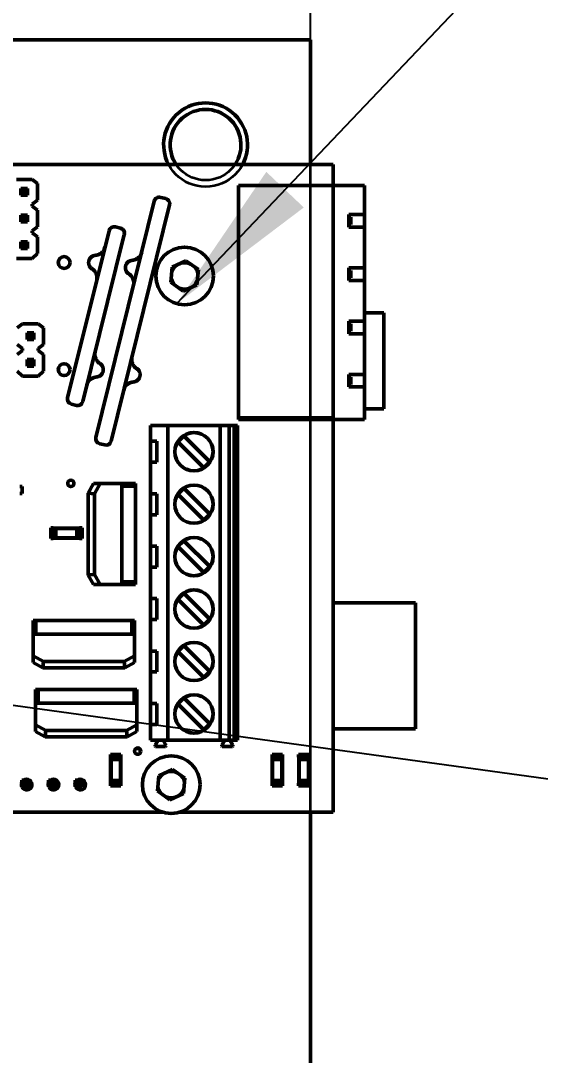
# Model space of a CAD drawing. Header units: millimetres. Extents: x -1328 to 2520, y -765 to 1782.
# Drawn here: x 813.6 to 863.1, y 765.8 to 864.5 of the extents above; entities that cross this region are included whole.
import ezdxf

# ---------------------------------------------------------------- set-up
doc = ezdxf.new("R2010")
doc.units = ezdxf.units.MM
doc.header["$LTSCALE"] = 6
for name, color, linetype, lineweight in [('Dimension (ISO)', 7, 'Continuous', 25), ('Reference (ISO)', 7, 'Continuous', 35), ('Symbol (ISO)', 7, 'Continuous', 25), ('Visible (ISO)', 7, 'Continuous', 50)]:
    doc.layers.add(name, color=color, linetype=linetype, lineweight=lineweight)
doc.styles.add('Note Text (ISO)', font='tahoma.ttf')
doc.dimstyles.new('Default (ISO)', dxfattribs={"dimscale": 6, "dimtxt": 3.5, "dimasz": 2.5, "dimexe": 3.175, "dimexo": 0, "dimgap": 0.762, "dimtad": 1, "dimrnd": 1e-08, "dimzin": 0, "dimtxsty": 'Note Text (ISO)', "dimcen": 0.09, "dimdle": 10, "dimclrd": 256, "dimclre": 256, "dimclrt": 256, "dimazin": 0, "dimtfac": 1.001486, "dimtmove": 0, "dimatfit": 3, "dimfxl": 1, "dimtolj": 1, "dimtzin": 0, "dimlwd": -1, "dimlwe": -1, "dimarcsym": 0})
doc.dimstyles.new('Default - Method 1b (ISO)$7', dxfattribs={"dimscale": 6, "dimtxt": 3.5, "dimasz": 2.5, "dimexe": 3.175, "dimexo": 0, "dimgap": 0.762, "dimtad": 1, "dimtoh": 1, "dimrnd": 1e-08, "dimtxsty": 'Note Text (ISO)', "dimcen": 0.09, "dimdle": 10, "dimclrd": 256, "dimclre": 256, "dimclrt": 256, "dimazin": 2, "dimtfac": 1, "dimtmove": 0, "dimatfit": 3, "dimfxl": 1, "dimtolj": 1, "dimlwd": -1, "dimlwe": -1, "dimarcsym": 0})

# ---------------------------------------------------------------- blocks, each defined once
blk = doc.blocks.new('*D23')
at = {"layer": 'Defpoints', "color": 0, "transparency": 16777216}
for p in [(841.183, 879.39), (841.183, 862.64), (739.482, 850.773)]:
    blk.add_point(p, dxfattribs=at)
at = {"layer": 'Dimension (ISO)', "transparency": 16777216}
for p, q in [((739.482, 850.773), (739.482, 898.44)), ((841.183, 862.64), (841.183, 898.44)), ((754.482, 879.39), (826.183, 879.39))]:
    blk.add_line(p, q, dxfattribs=at)
for points in [[(754.482, 881.89), (754.482, 876.89), (739.482, 879.39)], [(826.183, 881.89), (826.183, 876.89), (841.183, 879.39)]]:
    blk.add_solid(points, dxfattribs=at)
at = {"layer": 'Dimension (ISO)', "transparency": 16777216, "insert": (768.909, 905.836), "char_height": 21, "attachment_point": 1, "style": 'Note Text (ISO)'}
blk.add_mtext('\\A1;102', dxfattribs=at)

msp = doc.modelspace()

# ---------------------------------------------------------------- linework, layer by layer
at = {"layer": 'Reference (ISO)'}
for p, q in [((841.183, 862.64), (572.368, 862.64)), ((841.183, 717.64), (841.183, 862.64))]:
    msp.add_line(p, q, dxfattribs=at)
for centre, radius in [((831.183, 852.64), 4), ((831.183, 852.64), 3.375), ((829.183, 840.14), 1.23), ((827.906, 791.644), 1.23)]:
    msp.add_circle(centre, radius, dxfattribs=at)
at = {"layer": 'Visible (ISO)'}
for p, q in [((841.183, 862.64), (572.368, 862.64)), ((841.183, 850.773), (841.183, 862.64)), ((843.337, 850.773), (739.482, 850.773)), ((843.337, 848.773), (843.337, 850.773)), ((813.148, 849.321), (814.648, 849.321)), ((814.218, 848.471), (813.578, 848.471)), ((813.578, 848.471), (813.578, 847.831)), ((813.578, 848.471), (813.738, 848.311)), ((814.058, 848.311), (814.218, 848.471)), ((814.218, 848.471), (814.218, 847.831)), ((814.648, 849.321), (815.148, 848.951)), ((815.148, 848.951), (815.148, 847.351)), ((843.337, 848.773), (834.337, 848.773)), ((834.337, 848.773), (834.337, 826.613)), ((843.337, 826.613), (843.337, 848.773)), ((846.337, 848.773), (843.337, 848.773)), ((846.337, 845.993), (846.337, 848.773)), ((813.738, 847.991), (813.578, 847.831)), ((814.218, 847.831), (813.578, 847.831)), ((813.738, 848.311), (813.738, 847.991)), ((814.058, 848.311), (813.738, 848.311)), ((814.058, 847.991), (813.738, 847.991)), ((814.058, 848.311), (814.058, 847.991)), ((814.218, 847.831), (814.058, 847.991)), ((826.901, 847.634), (827.387, 847.514)), ((815.148, 847.351), (814.648, 846.981)), ((814.648, 846.981), (814.648, 846.781)), ((814.648, 846.781), (815.148, 846.411)), ((815.148, 846.411), (815.148, 844.811)), ((820.723, 824.748), (826.296, 847.269)), ((827.752, 846.909), (822.179, 824.388)), ((814.218, 845.931), (813.578, 845.931)), ((813.578, 845.931), (813.578, 845.291)), ((813.578, 845.931), (813.738, 845.771)), ((813.738, 845.451), (813.578, 845.291)), ((813.738, 845.771), (813.738, 845.451)), ((814.058, 845.771), (813.738, 845.771)), ((814.058, 845.451), (813.738, 845.451)), ((814.058, 845.771), (814.218, 845.931)), ((814.058, 845.771), (814.058, 845.451)), ((814.218, 845.291), (814.058, 845.451)), ((814.218, 845.931), (814.218, 845.291)), ((844.837, 845.993), (844.837, 844.793)), ((846.337, 845.993), (844.837, 845.993)), ((845.037, 845.743), (844.837, 845.786)), ((845.037, 845.743), (845.037, 845.043)), ((846.337, 845.993), (846.337, 844.793)), ((814.218, 845.291), (813.578, 845.291)), ((815.148, 844.811), (814.648, 844.441)), ((814.648, 844.441), (814.648, 844.241)), ((818.028, 828.529), (821.977, 844.446)), ((822.582, 844.811), (823.067, 844.691)), ((844.837, 845), (845.037, 845.043)), ((844.837, 844.793), (846.337, 844.793)), ((846.337, 840.913), (846.337, 844.793)), ((815.148, 843.871), (814.648, 844.241)), ((815.148, 842.271), (815.148, 843.871)), ((823.432, 844.085), (819.484, 828.168)), ((814.218, 843.391), (813.578, 843.391)), ((813.578, 843.391), (813.578, 842.751)), ((813.578, 843.391), (813.738, 843.231)), ((813.738, 842.911), (813.578, 842.751)), ((814.218, 842.751), (813.578, 842.751)), ((813.738, 843.231), (813.738, 842.911)), ((814.058, 843.231), (813.738, 843.231)), ((814.058, 842.911), (813.738, 842.911)), ((814.058, 843.231), (814.218, 843.391)), ((814.058, 843.231), (814.058, 842.911)), ((814.218, 842.751), (814.058, 842.911)), ((814.218, 843.391), (814.218, 842.751)), ((813.148, 841.801), (814.648, 841.801)), ((814.648, 841.801), (815.148, 842.271)), ((828.005, 840.975), (829.316, 841.578)), ((829.316, 841.578), (830.494, 840.743)), ((827.871, 839.538), (828.005, 840.975)), ((830.494, 840.743), (830.36, 839.306)), ((844.837, 840.913), (844.837, 839.713)), ((846.337, 840.913), (844.837, 840.913)), ((845.037, 840.663), (844.837, 840.706)), ((845.037, 840.663), (845.037, 839.963)), ((846.337, 840.913), (846.337, 839.713)), ((829.049, 838.703), (827.871, 839.538)), ((844.837, 839.92), (845.037, 839.963)), ((844.837, 839.713), (846.337, 839.713)), ((846.337, 835.833), (846.337, 839.713)), ((830.36, 839.306), (829.049, 838.703)), ((846.337, 836.62), (848.183, 836.62)), ((848.183, 836.62), (848.183, 827.476)), ((813.234, 835.205), (813.734, 835.575)), ((813.734, 835.575), (815.234, 835.575)), ((815.234, 835.575), (815.734, 835.205)), ((844.837, 835.833), (844.837, 834.633)), ((846.337, 835.833), (844.837, 835.833)), ((845.037, 835.583), (844.837, 835.626)), ((845.037, 835.583), (845.037, 834.883)), ((846.337, 835.833), (846.337, 834.633)), ((814.804, 834.725), (814.164, 834.725)), ((814.164, 834.725), (814.324, 834.565)), ((814.164, 834.725), (814.164, 834.085)), ((814.644, 834.565), (814.324, 834.565)), ((814.324, 834.565), (814.324, 834.245)), ((814.644, 834.565), (814.804, 834.725)), ((814.644, 834.565), (814.644, 834.245)), ((814.804, 834.725), (814.804, 834.085)), ((815.734, 835.205), (815.734, 833.605)), ((844.837, 834.84), (845.037, 834.883)), ((844.837, 834.633), (846.337, 834.633)), ((846.337, 830.753), (846.337, 834.633)), ((813.734, 833.235), (813.234, 833.605)), ((814.324, 834.245), (814.164, 834.085)), ((814.804, 834.085), (814.164, 834.085)), ((814.644, 834.245), (814.324, 834.245)), ((814.804, 834.085), (814.644, 834.245)), ((815.734, 833.605), (815.234, 833.235)), ((813.234, 832.665), (813.734, 833.035)), ((813.734, 833.235), (813.734, 833.035)), ((815.234, 833.235), (815.234, 833.035)), ((815.734, 832.665), (815.234, 833.035)), ((815.734, 831.065), (815.734, 832.665)), ((814.164, 832.185), (814.324, 832.025)), ((814.164, 832.185), (814.164, 831.545)), ((814.804, 832.185), (814.164, 832.185)), ((814.324, 831.705), (814.164, 831.545)), ((814.324, 832.025), (814.324, 831.705)), ((814.644, 832.025), (814.324, 832.025)), ((814.644, 831.705), (814.324, 831.705)), ((814.644, 832.025), (814.804, 832.185)), ((814.644, 832.025), (814.644, 831.705)), ((814.804, 831.545), (814.644, 831.705)), ((814.804, 832.185), (814.804, 831.545)), ((813.734, 830.595), (813.234, 831.065)), ((813.734, 830.595), (815.234, 830.595)), ((814.804, 831.545), (814.164, 831.545)), ((815.234, 830.595), (815.734, 831.065)), ((844.837, 830.753), (844.837, 829.553)), ((846.337, 830.753), (844.837, 830.753)), ((846.337, 830.753), (846.337, 829.553)), ((845.037, 830.503), (844.837, 830.546)), ((844.837, 829.76), (845.037, 829.803)), ((845.037, 830.503), (845.037, 829.803)), ((844.837, 829.553), (846.337, 829.553)), ((846.337, 826.453), (846.337, 829.553)), ((818.878, 827.803), (818.393, 827.923)), ((846.337, 827.476), (848.183, 827.476)), ((825.922, 825.88), (827.571, 825.88)), ((825.922, 825.88), (825.922, 824.38)), ((832.571, 825.88), (827.571, 825.88)), ((827.571, 825.88), (827.571, 795.88)), ((832.571, 825.88), (832.571, 795.88)), ((832.571, 825.88), (833.423, 825.88)), ((833.423, 825.88), (833.423, 795.88)), ((833.423, 825.88), (833.921, 825.88)), ((833.921, 825.88), (834.013, 825.88)), ((833.921, 825.88), (833.921, 795.88)), ((834.013, 825.88), (834.098, 825.88)), ((834.013, 825.88), (834.013, 795.88)), ((834.098, 825.88), (834.098, 795.88)), ((834.098, 825.88), (834.167, 825.88)), ((834.167, 825.88), (834.205, 825.88)), ((834.167, 825.88), (834.167, 795.88)), ((834.205, 825.88), (834.205, 795.88)), ((834.205, 825.88), (834.22, 825.88)), ((834.22, 825.88), (834.22, 795.88)), ((834.337, 826.613), (843.337, 826.613)), ((834.337, 826.613), (834.337, 826.453)), ((846.337, 826.453), (834.337, 826.453)), ((843.337, 789.008), (843.337, 826.453)), ((829.118, 824.901), (828.552, 824.335)), ((831.593, 822.426), (829.118, 824.901)), ((821.573, 824.023), (821.088, 824.143)), ((825.922, 824.38), (825.922, 822.38)), ((825.922, 824.38), (826.522, 824.38)), ((826.522, 824.38), (826.522, 822.38)), ((828.552, 824.335), (831.027, 821.86)), ((826.522, 822.38), (825.922, 822.38)), ((825.922, 822.38), (825.922, 819.38)), ((831.027, 821.86), (831.593, 822.426)), ((813.688, 820.06), (813.488, 820.06)), ((813.688, 819.41), (813.688, 820.06)), ((820.001, 819.442), (820.509, 820.359)), ((820.509, 820.359), (821.137, 820.359)), ((821.137, 820.359), (820.594, 819.38)), ((823.201, 820.359), (821.137, 820.359)), ((823.201, 820.359), (823.201, 820.105)), ((824.501, 820.359), (823.201, 820.359)), ((823.201, 820.105), (823.201, 810.961)), ((824.501, 820.105), (823.201, 820.105)), ((824.501, 820.105), (824.501, 820.359)), ((824.501, 820.105), (824.501, 810.961)), ((829.118, 819.901), (828.552, 819.335)), ((831.593, 817.426), (829.118, 819.901)), ((813.488, 819.41), (813.688, 819.41)), ((820.001, 819.437), (820.001, 819.442)), ((820.001, 811.629), (820.001, 819.437)), ((820.594, 819.38), (820.001, 819.437)), ((820.594, 819.38), (820.594, 811.686)), ((825.922, 819.38), (826.522, 819.38)), ((825.922, 819.38), (825.922, 817.38)), ((826.522, 819.38), (826.522, 817.38)), ((828.552, 819.335), (831.027, 816.86)), ((826.522, 817.38), (825.922, 817.38)), ((825.922, 817.38), (825.922, 814.38)), ((831.027, 816.86), (831.593, 817.426)), ((816.413, 816.114), (816.413, 815.119)), ((816.413, 816.114), (816.663, 816.114)), ((816.663, 815.119), (816.663, 816.114)), ((816.663, 816.106), (819.163, 816.106)), ((817.663, 816.066), (816.913, 816.066)), ((816.913, 815.166), (816.913, 816.066)), ((817.663, 816.066), (818.163, 816.066)), ((818.913, 816.066), (818.163, 816.066)), ((818.913, 815.166), (818.913, 816.066)), ((819.163, 816.114), (819.163, 815.119)), ((819.163, 816.114), (819.413, 816.114)), ((819.413, 815.119), (819.413, 816.114)), ((816.413, 815.119), (816.663, 815.119)), ((816.663, 815.126), (819.163, 815.126)), ((817.663, 815.166), (816.913, 815.166)), ((817.663, 815.166), (818.163, 815.166)), ((818.913, 815.166), (818.163, 815.166)), ((819.163, 815.119), (819.413, 815.119)), ((829.118, 814.901), (828.552, 814.335)), ((831.593, 812.426), (829.118, 814.901)), ((825.922, 814.38), (826.522, 814.38)), ((825.922, 814.38), (825.922, 812.38)), ((826.522, 814.38), (826.522, 812.38)), ((828.552, 814.335), (831.027, 811.86)), ((826.522, 812.38), (825.922, 812.38)), ((825.922, 812.38), (825.922, 809.38)), ((831.027, 811.86), (831.593, 812.426)), ((820.594, 811.686), (820.001, 811.629)), ((820.001, 811.623), (820.001, 811.629)), ((820.509, 810.707), (820.001, 811.623)), ((820.594, 811.686), (821.137, 810.707)), ((823.201, 810.961), (824.501, 810.961)), ((823.201, 810.961), (823.201, 810.707)), ((824.501, 810.961), (824.501, 810.707)), ((821.137, 810.707), (820.509, 810.707)), ((823.201, 810.707), (821.137, 810.707)), ((823.201, 810.707), (824.501, 810.707)), ((829.118, 809.901), (828.552, 809.335)), ((831.593, 807.426), (829.118, 809.901)), ((825.922, 809.38), (826.522, 809.38)), ((825.922, 809.38), (825.922, 807.38)), ((826.522, 809.38), (826.522, 807.38)), ((828.552, 809.335), (831.027, 806.86)), ((851.183, 808.976), (843.337, 808.976)), ((851.183, 808.976), (851.183, 796.976)), ((815.007, 807.277), (814.753, 807.277)), ((814.753, 807.277), (814.753, 805.977)), ((815.007, 807.277), (824.151, 807.277)), ((815.007, 807.277), (815.007, 805.977)), ((824.151, 807.277), (824.405, 807.277)), ((824.151, 805.977), (824.151, 807.277)), ((824.405, 805.977), (824.405, 807.277)), ((826.522, 807.38), (825.922, 807.38)), ((825.922, 807.38), (825.922, 804.38)), ((831.027, 806.86), (831.593, 807.426)), ((814.753, 805.977), (815.007, 805.977)), ((814.753, 805.977), (814.753, 803.912)), ((815.007, 805.977), (824.151, 805.977)), ((824.151, 805.977), (824.405, 805.977)), ((824.405, 805.977), (824.405, 803.912)), ((825.922, 804.38), (826.522, 804.38)), ((825.922, 804.38), (825.922, 802.38)), ((826.522, 804.38), (826.522, 802.38)), ((829.118, 804.901), (828.552, 804.335)), ((828.552, 804.335), (831.027, 801.86)), ((831.593, 802.426), (829.118, 804.901)), ((814.753, 803.912), (815.732, 803.369)), ((814.753, 803.285), (814.753, 803.912)), ((815.669, 802.777), (814.753, 803.285)), ((815.732, 803.369), (815.675, 802.777)), ((815.732, 803.369), (823.425, 803.369)), ((823.425, 803.369), (824.405, 803.912)), ((823.425, 803.369), (823.482, 802.777)), ((824.405, 803.285), (823.488, 802.777)), ((824.405, 803.912), (824.405, 803.285)), ((815.675, 802.777), (815.669, 802.777)), ((823.482, 802.777), (815.675, 802.777)), ((823.488, 802.777), (823.482, 802.777)), ((826.522, 802.38), (825.922, 802.38)), ((825.922, 802.38), (825.922, 799.38)), ((831.027, 801.86), (831.593, 802.426)), ((815.217, 800.712), (814.963, 800.712)), ((814.963, 800.712), (814.963, 799.412)), ((815.217, 800.712), (824.361, 800.712)), ((815.217, 800.712), (815.217, 799.412)), ((824.361, 799.412), (824.361, 800.712)), ((824.361, 800.712), (824.615, 800.712)), ((824.615, 799.412), (824.615, 800.712)), ((814.963, 799.412), (815.217, 799.412)), ((814.963, 799.412), (814.963, 797.348)), ((815.217, 799.412), (824.361, 799.412)), ((824.361, 799.412), (824.615, 799.412)), ((824.615, 799.412), (824.615, 797.348)), ((825.922, 799.38), (826.522, 799.38)), ((825.922, 799.38), (825.922, 797.38)), ((826.522, 799.38), (826.522, 797.38)), ((829.118, 799.901), (828.552, 799.335)), ((828.552, 799.335), (831.027, 796.86)), ((831.593, 797.426), (829.118, 799.901)), ((814.963, 797.348), (815.942, 796.805)), ((814.963, 796.72), (814.963, 797.348)), ((823.636, 796.805), (824.615, 797.348)), ((824.615, 797.348), (824.615, 796.72)), ((826.522, 797.38), (825.922, 797.38)), ((825.922, 797.38), (825.922, 795.88)), ((831.027, 796.86), (831.593, 797.426)), ((815.879, 796.212), (814.963, 796.72)), ((815.885, 796.212), (815.879, 796.212)), ((815.942, 796.805), (815.885, 796.212)), ((823.692, 796.212), (815.885, 796.212)), ((815.942, 796.805), (823.636, 796.805)), ((823.636, 796.805), (823.692, 796.212)), ((823.698, 796.212), (823.692, 796.212)), ((824.615, 796.72), (823.698, 796.212)), ((851.183, 796.976), (843.337, 796.976)), ((824.78, 795.129), (824.78, 794.936)), ((824.781, 795.129), (824.781, 794.936)), ((825.922, 795.88), (827.571, 795.88)), ((826.382, 795.405), (826.367, 795.359)), ((826.367, 795.359), (826.382, 795.32)), ((826.382, 795.405), (826.659, 795.88)), ((826.382, 795.32), (826.405, 795.29)), ((826.405, 795.29), (826.451, 795.282)), ((827.333, 795.282), (826.451, 795.282)), ((827.402, 795.405), (827.126, 795.88)), ((827.333, 795.282), (827.372, 795.29)), ((827.372, 795.29), (827.402, 795.32)), ((827.418, 795.359), (827.402, 795.405)), ((827.402, 795.32), (827.418, 795.359)), ((832.571, 795.88), (827.571, 795.88)), ((832.571, 795.88), (833.423, 795.88)), ((832.74, 795.405), (832.725, 795.359)), ((832.725, 795.359), (832.74, 795.32)), ((833.016, 795.88), (832.74, 795.405)), ((832.74, 795.32), (832.771, 795.29)), ((832.771, 795.29), (832.809, 795.282)), ((832.809, 795.282), (833.699, 795.282)), ((833.423, 795.88), (833.921, 795.88)), ((833.768, 795.405), (833.484, 795.88)), ((833.699, 795.282), (833.737, 795.29)), ((833.737, 795.29), (833.768, 795.32)), ((833.775, 795.359), (833.768, 795.405)), ((833.768, 795.32), (833.775, 795.359)), ((833.921, 795.88), (834.013, 795.88)), ((834.013, 795.88), (834.098, 795.88)), ((834.098, 795.88), (834.167, 795.88)), ((834.167, 795.88), (834.205, 795.88)), ((834.205, 795.88), (834.22, 795.88)), ((823.116, 794.522), (822.121, 794.522)), ((822.121, 794.522), (822.121, 794.272)), ((822.121, 794.272), (823.116, 794.272)), ((822.129, 794.272), (822.129, 791.772)), ((823.109, 794.272), (823.109, 791.772)), ((823.116, 794.522), (823.116, 794.272)), ((824.78, 794.936), (824.781, 794.936)), ((824.91, 795.066), (824.781, 794.936)), ((824.781, 794.936), (825, 794.936)), ((838.511, 794.522), (837.516, 794.522)), ((837.516, 794.522), (837.516, 794.272)), ((837.516, 794.272), (838.511, 794.272)), ((837.523, 794.272), (837.523, 791.772)), ((838.503, 794.272), (838.503, 791.772)), ((838.511, 794.522), (838.511, 794.272)), ((841.053, 794.522), (840.058, 794.522)), ((840.058, 794.522), (840.058, 794.272)), ((840.058, 794.272), (841.053, 794.272)), ((840.065, 794.272), (840.065, 791.772)), ((841.045, 794.272), (841.045, 791.772)), ((841.053, 794.522), (841.053, 794.272)), ((822.169, 794.022), (823.069, 794.022)), ((822.169, 793.272), (822.169, 794.022)), ((822.169, 793.272), (822.169, 792.772)), ((823.069, 793.272), (823.069, 794.022)), ((823.069, 793.272), (823.069, 792.772)), ((837.563, 794.022), (838.463, 794.022)), ((837.563, 793.272), (837.563, 794.022)), ((837.563, 793.272), (837.563, 792.772)), ((838.463, 793.272), (838.463, 794.022)), ((838.463, 793.272), (838.463, 792.772)), ((840.105, 794.022), (841.005, 794.022)), ((840.105, 793.272), (840.105, 794.022)), ((840.105, 793.272), (840.105, 792.772)), ((841.005, 793.272), (841.005, 794.022)), ((841.005, 793.272), (841.005, 792.772)), ((822.169, 792.022), (822.169, 792.772)), ((823.069, 792.022), (823.069, 792.772)), ((826.595, 791.042), (826.729, 792.479)), ((826.729, 792.479), (828.04, 793.082)), ((828.04, 793.082), (829.218, 792.247)), ((829.218, 792.247), (829.084, 790.81)), ((837.563, 792.022), (837.563, 792.772)), ((838.463, 792.022), (838.463, 792.772)), ((840.105, 792.022), (840.105, 792.772)), ((841.005, 792.022), (841.005, 792.772)), ((813.658, 792.056), (814.298, 792.056)), ((813.658, 791.416), (813.658, 792.056)), ((813.818, 791.896), (813.658, 792.056)), ((813.658, 791.416), (813.818, 791.576)), ((813.658, 791.416), (814.298, 791.416)), ((813.818, 791.896), (814.138, 791.896)), ((813.818, 791.576), (813.818, 791.896)), ((813.818, 791.576), (814.138, 791.576)), ((814.298, 792.056), (814.138, 791.896)), ((814.138, 791.576), (814.138, 791.896)), ((814.138, 791.576), (814.298, 791.416)), ((814.298, 791.416), (814.298, 792.056)), ((816.198, 792.056), (816.838, 792.056)), ((816.198, 791.416), (816.198, 792.056)), ((816.358, 791.896), (816.198, 792.056)), ((816.198, 791.416), (816.358, 791.576)), ((816.198, 791.416), (816.838, 791.416)), ((816.358, 791.896), (816.678, 791.896)), ((816.358, 791.576), (816.358, 791.896)), ((816.358, 791.576), (816.678, 791.576)), ((816.838, 792.056), (816.678, 791.896)), ((816.678, 791.576), (816.678, 791.896)), ((816.678, 791.576), (816.838, 791.416)), ((816.838, 791.416), (816.838, 792.056)), ((818.738, 792.056), (819.378, 792.056)), ((818.898, 791.896), (818.738, 792.056)), ((818.738, 791.416), (818.738, 792.056)), ((818.738, 791.416), (818.898, 791.576)), ((818.738, 791.416), (819.378, 791.416)), ((818.898, 791.896), (819.218, 791.896)), ((818.898, 791.576), (818.898, 791.896)), ((818.898, 791.576), (819.218, 791.576)), ((819.378, 792.056), (819.218, 791.896)), ((819.218, 791.576), (819.218, 791.896)), ((819.218, 791.576), (819.378, 791.416)), ((819.378, 791.416), (819.378, 792.056)), ((823.116, 791.772), (822.121, 791.772)), ((822.121, 791.772), (822.121, 791.522)), ((822.121, 791.522), (823.116, 791.522)), ((822.169, 792.022), (823.069, 792.022)), ((823.116, 791.772), (823.116, 791.522)), ((838.511, 791.772), (837.516, 791.772)), ((837.516, 791.772), (837.516, 791.522)), ((837.516, 791.522), (838.511, 791.522)), ((837.563, 792.022), (838.463, 792.022)), ((838.511, 791.772), (838.511, 791.522)), ((841.053, 791.772), (840.058, 791.772)), ((840.058, 791.772), (840.058, 791.522)), ((840.058, 791.522), (841.053, 791.522)), ((840.105, 792.022), (841.005, 792.022)), ((841.053, 791.772), (841.053, 791.522)), ((827.773, 790.207), (826.595, 791.042)), ((829.084, 790.81), (827.773, 790.207)), ((739.482, 789.008), (827.124, 789.008)), ((828.689, 789.008), (843.337, 789.008)), ((841.183, 717.64), (841.183, 789.008))]:
    msp.add_line(p, q, dxfattribs=at)
for centre, radius in [((829.183, 840.14), 2.75), ((817.697, 841.417), 0.562), ((817.697, 831.207), 0.562), ((830.072, 823.38), 1.825), ((830.072, 823.38), 1.82), ((818.335, 820.359), 0.301), ((830.072, 818.38), 1.825), ((830.072, 818.38), 1.82), ((830.072, 813.38), 1.825), ((830.072, 813.38), 1.82), ((830.072, 808.38), 1.825), ((830.072, 808.38), 1.82), ((830.072, 803.38), 1.825), ((830.072, 803.38), 1.82), ((830.072, 798.38), 1.825), ((830.072, 798.38), 1.82), ((824.716, 794.835), 0.301), ((827.906, 791.644), 2.75)]:
    msp.add_circle(centre, radius, dxfattribs=at)
for centre, radius, start, end in [((831.183, 852.64), 4, 332.17137, 207.82863), ((831.183, 852.64), 3.375, 326.40778, 213.59222), ((826.781, 847.149), 0.5, 76.09987, 166.09987), ((827.267, 847.029), 0.5, 346.09987, 76.09987), ((822.462, 844.326), 0.5, 76.06931, 166.06931), ((822.947, 844.206), 0.5, 346.06931, 76.06931), ((818.514, 828.408), 0.5, 166.06931, 256.06931), ((818.999, 828.288), 0.5, 256.06931, 346.06931), ((821.208, 824.628), 0.5, 166.09987, 256.09987), ((821.693, 824.508), 0.5, 256.09987, 346.09987), ((814.123, 791.644), 0.502, 207.0981, 125.08915), ((816.676, 791.644), 0.502, 207.0981, 125.08915), ((819.228, 791.644), 0.502, 207.0981, 125.08915), ((814.123, 791.644), 0.502, 157.92099, 202.07901), ((816.676, 791.644), 0.502, 162.06111, 197.93889), ((819.228, 791.644), 0.502, 167.44947, 192.55053)]:
    msp.add_arc(centre, radius, start, end, dxfattribs=at)
for points, knots in [([(820.684, 842.107), (820.708, 842.109), (820.733, 842.112), (820.757, 842.116), (820.782, 842.119), (820.806, 842.124), (820.829, 842.13), (820.836, 842.131), (820.842, 842.132), (820.848, 842.134), (820.866, 842.139), (820.883, 842.144), (820.9, 842.149), (820.924, 842.156), (820.947, 842.165), (820.97, 842.173), (820.991, 842.182), (821.012, 842.191), (821.032, 842.201), (821.056, 842.212), (821.079, 842.224), (821.101, 842.237), (821.121, 842.248), (821.14, 842.26), (821.158, 842.272), (821.168, 842.278), (821.177, 842.284), (821.186, 842.291), (821.194, 842.297), (821.203, 842.304), (821.212, 842.31), (821.231, 842.325), (821.249, 842.34), (821.267, 842.355), (821.276, 842.363), (821.284, 842.371), (821.293, 842.379), (821.295, 842.381), (821.297, 842.383), (821.299, 842.385), (821.305, 842.391), (821.311, 842.397), (821.317, 842.403), (821.352, 842.438), (821.383, 842.474), (821.411, 842.512), (821.437, 842.547), (821.461, 842.583), (821.482, 842.619), (821.492, 842.637), (821.501, 842.654), (821.51, 842.672), (821.545, 842.742), (821.572, 842.814), (821.59, 842.89)], [0, 0, 0, 0, 0.0432484, 0.0432484, 0.0432484, 0.0880122, 0.0880122, 0.0880122, 0.0996271, 0.0996271, 0.0996271, 0.1344717, 0.1344717, 0.1344717, 0.1827879, 0.1827879, 0.1827879, 0.2298965, 0.2298965, 0.2298965, 0.2855473, 0.2855473, 0.2855473, 0.3359687, 0.3359687, 0.3359687, 0.3611793, 0.3611793, 0.3611793, 0.38639, 0.38639, 0.38639, 0.4431395, 0.4431395, 0.4431395, 0.4715143, 0.4715143, 0.4715143, 0.4783471, 0.4783471, 0.4783471, 0.4998891, 0.4998891, 0.4998891, 0.6227776, 0.6227776, 0.6227776, 0.7362641, 0.7362641, 0.7362641, 0.7894622, 0.7894622, 0.7894622, 1, 1, 1, 1]), ([(820.114, 841.077), (820.102, 841.102), (820.077, 841.152), (820.052, 841.234), (820.036, 841.319), (820.03, 841.405), (820.035, 841.491), (820.051, 841.576), (820.077, 841.659), (820.112, 841.737), (820.158, 841.811), (820.212, 841.878), (820.272, 841.938), (820.318, 841.971), (820.34, 841.988)], [0.0038699, 0.0038699, 0.0038699, 0.0038699, 0.0833956, 0.1667572, 0.2500917, 0.3334058, 0.4167063, 0.5, 0.5832937, 0.6665942, 0.7499083, 0.8332428, 0.9166044, 0.9961301, 0.9961301, 0.9961301, 0.9961301]), ([(820.343, 841.99), (820.363, 842.003), (820.384, 842.016), (820.405, 842.027), (820.427, 842.038), (820.449, 842.049), (820.471, 842.058), (820.494, 842.067), (820.517, 842.075), (820.54, 842.081), (820.563, 842.088), (820.587, 842.094), (820.611, 842.098), (820.633, 842.102), (820.656, 842.105), (820.678, 842.107)], [0, 0, 0, 0, 0.1988549, 0.1988549, 0.1988549, 0.3982697, 0.3982697, 0.3982697, 0.5982571, 0.5982571, 0.5982571, 0.7988297, 0.7988297, 0.7988297, 0.9852492, 0.9852492, 0.9852492, 0.9852492]), ([(823.618, 840.598), (823.606, 840.623), (823.582, 840.674), (823.556, 840.755), (823.54, 840.84), (823.534, 840.926), (823.539, 841.012), (823.555, 841.097), (823.581, 841.18), (823.617, 841.258), (823.662, 841.332), (823.716, 841.4), (823.776, 841.46), (823.822, 841.493), (823.844, 841.509)], [0.0038699, 0.0038699, 0.0038699, 0.0038699, 0.0833956, 0.1667572, 0.2500917, 0.3334058, 0.4167063, 0.5, 0.5832937, 0.6665942, 0.7499083, 0.8332428, 0.9166044, 0.9961301, 0.9961301, 0.9961301, 0.9961301]), ([(823.847, 841.511), (823.867, 841.525), (823.888, 841.537), (823.909, 841.548), (823.931, 841.56), (823.953, 841.57), (823.975, 841.579), (823.998, 841.588), (824.021, 841.596), (824.044, 841.603), (824.067, 841.61), (824.091, 841.615), (824.115, 841.619), (824.137, 841.623), (824.16, 841.626), (824.182, 841.628)], [0, 0, 0, 0, 0.1988549, 0.1988549, 0.1988549, 0.3982697, 0.3982697, 0.3982697, 0.5982571, 0.5982571, 0.5982571, 0.7988297, 0.7988297, 0.7988297, 0.9852492, 0.9852492, 0.9852492, 0.9852492]), ([(824.188, 841.628), (824.212, 841.63), (824.237, 841.633), (824.261, 841.637), (824.286, 841.641), (824.31, 841.646), (824.333, 841.651), (824.339, 841.653), (824.345, 841.654), (824.351, 841.656), (824.369, 841.66), (824.387, 841.665), (824.404, 841.67), (824.428, 841.678), (824.451, 841.686), (824.473, 841.695), (824.495, 841.703), (824.516, 841.713), (824.536, 841.722), (824.56, 841.734), (824.583, 841.746), (824.605, 841.758), (824.625, 841.77), (824.644, 841.782), (824.662, 841.794), (824.671, 841.8), (824.68, 841.806), (824.689, 841.813), (824.698, 841.819), (824.707, 841.825), (824.715, 841.832), (824.735, 841.846), (824.753, 841.862), (824.771, 841.877), (824.779, 841.885), (824.788, 841.893), (824.796, 841.901), (824.798, 841.903), (824.8, 841.905), (824.802, 841.906), (824.809, 841.912), (824.815, 841.919), (824.821, 841.925), (824.856, 841.96), (824.887, 841.996), (824.915, 842.034), (824.941, 842.068), (824.965, 842.105), (824.986, 842.141), (824.996, 842.159), (825.005, 842.176), (825.014, 842.194), (825.048, 842.263), (825.075, 842.336), (825.094, 842.411)], [0, 0, 0, 0, 0.0432484, 0.0432484, 0.0432484, 0.0880122, 0.0880122, 0.0880122, 0.0996271, 0.0996271, 0.0996271, 0.1344717, 0.1344717, 0.1344717, 0.1827879, 0.1827879, 0.1827879, 0.2298965, 0.2298965, 0.2298965, 0.2855473, 0.2855473, 0.2855473, 0.3359687, 0.3359687, 0.3359687, 0.3611793, 0.3611793, 0.3611793, 0.38639, 0.38639, 0.38639, 0.4431395, 0.4431395, 0.4431395, 0.4715143, 0.4715143, 0.4715143, 0.4783471, 0.4783471, 0.4783471, 0.4998891, 0.4998891, 0.4998891, 0.6227776, 0.6227776, 0.6227776, 0.7362641, 0.7362641, 0.7362641, 0.7894622, 0.7894622, 0.7894622, 1, 1, 1, 1]), ([(820.358, 840.814), (820.339, 840.826), (820.32, 840.839), (820.302, 840.853), (820.283, 840.868), (820.265, 840.884), (820.247, 840.901), (820.23, 840.918), (820.213, 840.935), (820.197, 840.954), (820.182, 840.972), (820.167, 840.992), (820.153, 841.012), (820.14, 841.032), (820.127, 841.052), (820.116, 841.074)], [0.0147508, 0.0147508, 0.0147508, 0.0147508, 0.2011703, 0.2011703, 0.2011703, 0.4017429, 0.4017429, 0.4017429, 0.6017303, 0.6017303, 0.6017303, 0.8011451, 0.8011451, 0.8011451, 1, 1, 1, 1]), ([(820.802, 839.71), (820.808, 839.739), (820.814, 839.768), (820.818, 839.798), (820.823, 839.83), (820.826, 839.862), (820.828, 839.894), (820.829, 839.924), (820.83, 839.953), (820.829, 839.983), (820.828, 840.01), (820.826, 840.036), (820.823, 840.063), (820.82, 840.087), (820.817, 840.111), (820.813, 840.135), (820.809, 840.156), (820.804, 840.177), (820.799, 840.198), (820.795, 840.217), (820.79, 840.235), (820.784, 840.253), (820.768, 840.305), (820.748, 840.357), (820.723, 840.408), (820.701, 840.453), (820.674, 840.498), (820.643, 840.542), (820.626, 840.567), (820.607, 840.591), (820.587, 840.615), (820.568, 840.638), (820.547, 840.66), (820.524, 840.682), (820.503, 840.703), (820.48, 840.724), (820.456, 840.743), (820.427, 840.767), (820.395, 840.79), (820.362, 840.811)], [0.0137177, 0.0137177, 0.0137177, 0.0137177, 0.095279, 0.095279, 0.095279, 0.1826063, 0.1826063, 0.1826063, 0.2619849, 0.2619849, 0.2619849, 0.333419, 0.333419, 0.333419, 0.3969141, 0.3969141, 0.3969141, 0.4524786, 0.4524786, 0.4524786, 0.5001253, 0.5001253, 0.5001253, 0.6341662, 0.6341662, 0.6341662, 0.7500723, 0.7500723, 0.7500723, 0.814327, 0.814327, 0.814327, 0.8750948, 0.8750948, 0.8750948, 0.9318928, 0.9318928, 0.9318928, 1, 1, 1, 1]), ([(823.862, 840.335), (823.843, 840.347), (823.825, 840.36), (823.807, 840.374), (823.788, 840.389), (823.769, 840.405), (823.752, 840.422), (823.734, 840.439), (823.717, 840.457), (823.702, 840.475), (823.686, 840.494), (823.671, 840.513), (823.658, 840.533), (823.644, 840.553), (823.632, 840.574), (823.62, 840.595)], [0.0147508, 0.0147508, 0.0147508, 0.0147508, 0.2011703, 0.2011703, 0.2011703, 0.4017429, 0.4017429, 0.4017429, 0.6017303, 0.6017303, 0.6017303, 0.8011451, 0.8011451, 0.8011451, 1, 1, 1, 1]), ([(824.307, 839.232), (824.314, 839.261), (824.319, 839.29), (824.323, 839.32), (824.328, 839.351), (824.331, 839.383), (824.333, 839.416), (824.334, 839.445), (824.335, 839.475), (824.334, 839.504), (824.333, 839.531), (824.331, 839.558), (824.328, 839.585), (824.325, 839.609), (824.322, 839.633), (824.317, 839.657), (824.314, 839.678), (824.309, 839.699), (824.304, 839.72), (824.3, 839.738), (824.295, 839.756), (824.289, 839.775), (824.273, 839.826), (824.253, 839.878), (824.227, 839.93), (824.205, 839.975), (824.179, 840.019), (824.148, 840.064), (824.131, 840.088), (824.112, 840.113), (824.092, 840.137), (824.072, 840.159), (824.052, 840.182), (824.029, 840.204), (824.008, 840.225), (823.985, 840.245), (823.961, 840.265), (823.931, 840.289), (823.9, 840.311), (823.867, 840.332)], [0.0137177, 0.0137177, 0.0137177, 0.0137177, 0.095279, 0.095279, 0.095279, 0.1826063, 0.1826063, 0.1826063, 0.2619849, 0.2619849, 0.2619849, 0.333419, 0.333419, 0.333419, 0.3969141, 0.3969141, 0.3969141, 0.4524786, 0.4524786, 0.4524786, 0.5001253, 0.5001253, 0.5001253, 0.6341662, 0.6341662, 0.6341662, 0.7500723, 0.7500723, 0.7500723, 0.814327, 0.814327, 0.814327, 0.8750948, 0.8750948, 0.8750948, 0.9318928, 0.9318928, 0.9318928, 1, 1, 1, 1]), ([(820.659, 832.904), (820.652, 832.875), (820.647, 832.845), (820.642, 832.816), (820.638, 832.784), (820.635, 832.752), (820.633, 832.72), (820.631, 832.69), (820.631, 832.661), (820.632, 832.631), (820.633, 832.604), (820.635, 832.577), (820.638, 832.551), (820.64, 832.527), (820.644, 832.503), (820.648, 832.479), (820.652, 832.458), (820.656, 832.437), (820.662, 832.415), (820.666, 832.397), (820.671, 832.379), (820.677, 832.361), (820.692, 832.309), (820.712, 832.257), (820.738, 832.205), (820.76, 832.161), (820.786, 832.116), (820.817, 832.072), (820.834, 832.047), (820.853, 832.023), (820.874, 831.999), (820.893, 831.976), (820.914, 831.953), (820.936, 831.931), (820.957, 831.911), (820.98, 831.89), (821.005, 831.87), (821.034, 831.847), (821.066, 831.824), (821.098, 831.803)], [0.0137159, 0.0137159, 0.0137159, 0.0137159, 0.095279, 0.095279, 0.095279, 0.1826063, 0.1826063, 0.1826063, 0.2619849, 0.2619849, 0.2619849, 0.333419, 0.333419, 0.333419, 0.3969141, 0.3969141, 0.3969141, 0.4524786, 0.4524786, 0.4524786, 0.5001253, 0.5001253, 0.5001253, 0.6341662, 0.6341662, 0.6341662, 0.7500723, 0.7500723, 0.7500723, 0.814327, 0.814327, 0.814327, 0.8750948, 0.8750948, 0.8750948, 0.9318928, 0.9318928, 0.9318928, 1, 1, 1, 1]), ([(821.103, 831.8), (821.122, 831.788), (821.141, 831.775), (821.158, 831.761), (821.178, 831.746), (821.196, 831.73), (821.214, 831.713), (821.231, 831.696), (821.248, 831.678), (821.263, 831.66), (821.279, 831.641), (821.294, 831.622), (821.307, 831.602), (821.321, 831.582), (821.333, 831.561), (821.345, 831.54)], [0.0147508, 0.0147508, 0.0147508, 0.0147508, 0.20117, 0.20117, 0.20117, 0.4017425, 0.4017425, 0.4017425, 0.6017299, 0.6017299, 0.6017299, 0.8011448, 0.8011448, 0.8011448, 1, 1, 1, 1]), ([(824.168, 832.425), (824.161, 832.396), (824.155, 832.367), (824.151, 832.337), (824.147, 832.305), (824.143, 832.273), (824.142, 832.241), (824.14, 832.212), (824.14, 832.182), (824.141, 832.152), (824.142, 832.126), (824.144, 832.099), (824.147, 832.072), (824.149, 832.048), (824.153, 832.024), (824.157, 832), (824.161, 831.979), (824.165, 831.958), (824.171, 831.937), (824.175, 831.919), (824.18, 831.9), (824.186, 831.882), (824.201, 831.831), (824.222, 831.779), (824.247, 831.727), (824.269, 831.682), (824.295, 831.637), (824.326, 831.593), (824.344, 831.569), (824.363, 831.544), (824.383, 831.52), (824.402, 831.497), (824.423, 831.475), (824.446, 831.453), (824.467, 831.432), (824.49, 831.412), (824.514, 831.392), (824.543, 831.368), (824.575, 831.345), (824.608, 831.325)], [0.0137159, 0.0137159, 0.0137159, 0.0137159, 0.095279, 0.095279, 0.095279, 0.1826063, 0.1826063, 0.1826063, 0.2619849, 0.2619849, 0.2619849, 0.333419, 0.333419, 0.333419, 0.3969141, 0.3969141, 0.3969141, 0.4524786, 0.4524786, 0.4524786, 0.5001253, 0.5001253, 0.5001253, 0.6341662, 0.6341662, 0.6341662, 0.7500723, 0.7500723, 0.7500723, 0.814327, 0.814327, 0.814327, 0.8750948, 0.8750948, 0.8750948, 0.9318928, 0.9318928, 0.9318928, 1, 1, 1, 1]), ([(821.118, 830.624), (821.098, 830.61), (821.077, 830.598), (821.055, 830.587), (821.034, 830.575), (821.012, 830.565), (820.99, 830.556), (820.967, 830.547), (820.944, 830.539), (820.921, 830.532), (820.897, 830.526), (820.874, 830.52), (820.85, 830.516), (820.827, 830.512), (820.805, 830.509), (820.782, 830.507)], [0, 0, 0, 0, 0.1988549, 0.1988549, 0.1988549, 0.3982697, 0.3982697, 0.3982697, 0.5982571, 0.5982571, 0.5982571, 0.7988297, 0.7988297, 0.7988297, 0.9852492, 0.9852492, 0.9852492, 0.9852492]), ([(821.347, 831.536), (821.359, 831.512), (821.383, 831.461), (821.409, 831.38), (821.425, 831.295), (821.431, 831.209), (821.426, 831.123), (821.41, 831.038), (821.384, 830.955), (821.348, 830.877), (821.303, 830.803), (821.249, 830.735), (821.188, 830.675), (821.143, 830.642), (821.121, 830.626)], [0.0038699, 0.0038699, 0.0038699, 0.0038699, 0.0833956, 0.1667572, 0.2500917, 0.3334058, 0.4167063, 0.5, 0.5832937, 0.6665942, 0.7499083, 0.8332428, 0.9166044, 0.9961301, 0.9961301, 0.9961301, 0.9961301]), ([(824.612, 831.322), (824.631, 831.309), (824.65, 831.296), (824.668, 831.283), (824.687, 831.268), (824.705, 831.252), (824.723, 831.235), (824.74, 831.218), (824.757, 831.2), (824.773, 831.182), (824.788, 831.163), (824.803, 831.144), (824.817, 831.124), (824.83, 831.104), (824.843, 831.083), (824.854, 831.062)], [0.0147508, 0.0147508, 0.0147508, 0.0147508, 0.20117, 0.20117, 0.20117, 0.4017425, 0.4017425, 0.4017425, 0.6017299, 0.6017299, 0.6017299, 0.8011448, 0.8011448, 0.8011448, 1, 1, 1, 1]), ([(824.856, 831.058), (824.868, 831.034), (824.893, 830.983), (824.918, 830.902), (824.935, 830.817), (824.94, 830.731), (824.935, 830.645), (824.92, 830.56), (824.894, 830.477), (824.858, 830.398), (824.813, 830.325), (824.759, 830.257), (824.698, 830.197), (824.653, 830.164), (824.631, 830.148)], [0.0038699, 0.0038699, 0.0038699, 0.0038699, 0.0833956, 0.1667572, 0.2500917, 0.3334058, 0.4167063, 0.5, 0.5832937, 0.6665942, 0.7499083, 0.8332428, 0.9166044, 0.9961301, 0.9961301, 0.9961301, 0.9961301]), ([(820.777, 830.507), (820.752, 830.505), (820.728, 830.502), (820.704, 830.498), (820.679, 830.494), (820.655, 830.49), (820.631, 830.484), (820.625, 830.483), (820.619, 830.481), (820.613, 830.48), (820.595, 830.475), (820.577, 830.47), (820.56, 830.465), (820.536, 830.457), (820.513, 830.449), (820.491, 830.441), (820.469, 830.432), (820.448, 830.423), (820.428, 830.413), (820.404, 830.402), (820.382, 830.39), (820.36, 830.377), (820.34, 830.366), (820.321, 830.354), (820.302, 830.342), (820.293, 830.336), (820.284, 830.329), (820.275, 830.323), (820.266, 830.317), (820.258, 830.31), (820.249, 830.304), (820.23, 830.289), (820.211, 830.274), (820.194, 830.258), (820.185, 830.251), (820.176, 830.243), (820.168, 830.235), (820.166, 830.233), (820.164, 830.231), (820.162, 830.229), (820.156, 830.223), (820.149, 830.217), (820.143, 830.211), (820.109, 830.176), (820.077, 830.14), (820.049, 830.102), (820.023, 830.067), (820, 830.031), (819.979, 829.994), (819.969, 829.977), (819.959, 829.96), (819.951, 829.942), (819.916, 829.872), (819.889, 829.799), (819.87, 829.724)], [0, 0, 0, 0, 0.043248, 0.043248, 0.043248, 0.088012, 0.088012, 0.088012, 0.099627, 0.099627, 0.099627, 0.134472, 0.134472, 0.134472, 0.182788, 0.182788, 0.182788, 0.229897, 0.229897, 0.229897, 0.285547, 0.285547, 0.285547, 0.335969, 0.335969, 0.335969, 0.361179, 0.361179, 0.361179, 0.38639, 0.38639, 0.38639, 0.44314, 0.44314, 0.44314, 0.471514, 0.471514, 0.471514, 0.478347, 0.478347, 0.478347, 0.499889, 0.499889, 0.499889, 0.622778, 0.622778, 0.622778, 0.736264, 0.736264, 0.736264, 0.789462, 0.789462, 0.789462, 1, 1, 1, 1]), ([(824.287, 830.028), (824.262, 830.026), (824.238, 830.023), (824.214, 830.02), (824.189, 830.016), (824.165, 830.011), (824.141, 830.006), (824.135, 830.004), (824.129, 830.003), (824.123, 830.001), (824.105, 829.997), (824.088, 829.992), (824.07, 829.986), (824.046, 829.979), (824.023, 829.971), (824.001, 829.962), (823.98, 829.953), (823.959, 829.944), (823.938, 829.934), (823.914, 829.923), (823.892, 829.911), (823.87, 829.898), (823.85, 829.887), (823.831, 829.875), (823.812, 829.863), (823.803, 829.857), (823.794, 829.851), (823.785, 829.844), (823.776, 829.838), (823.768, 829.831), (823.759, 829.825), (823.74, 829.81), (823.722, 829.795), (823.704, 829.78), (823.695, 829.772), (823.687, 829.764), (823.678, 829.756), (823.676, 829.754), (823.674, 829.752), (823.672, 829.75), (823.666, 829.744), (823.66, 829.738), (823.654, 829.732), (823.619, 829.697), (823.588, 829.661), (823.56, 829.623), (823.533, 829.588), (823.51, 829.552), (823.489, 829.515), (823.479, 829.498), (823.47, 829.481), (823.461, 829.463), (823.426, 829.393), (823.399, 829.32), (823.381, 829.245)], [0, 0, 0, 0, 0.043248, 0.043248, 0.043248, 0.088012, 0.088012, 0.088012, 0.099627, 0.099627, 0.099627, 0.134472, 0.134472, 0.134472, 0.182788, 0.182788, 0.182788, 0.229897, 0.229897, 0.229897, 0.285547, 0.285547, 0.285547, 0.335969, 0.335969, 0.335969, 0.361179, 0.361179, 0.361179, 0.38639, 0.38639, 0.38639, 0.44314, 0.44314, 0.44314, 0.471514, 0.471514, 0.471514, 0.478347, 0.478347, 0.478347, 0.499889, 0.499889, 0.499889, 0.622778, 0.622778, 0.622778, 0.736264, 0.736264, 0.736264, 0.789462, 0.789462, 0.789462, 1, 1, 1, 1]), ([(824.628, 830.146), (824.608, 830.132), (824.587, 830.12), (824.565, 830.108), (824.544, 830.097), (824.522, 830.087), (824.5, 830.078), (824.477, 830.069), (824.454, 830.061), (824.431, 830.054), (824.407, 830.047), (824.384, 830.042), (824.36, 830.037), (824.337, 830.033), (824.315, 830.03), (824.292, 830.029)], [0, 0, 0, 0, 0.1988549, 0.1988549, 0.1988549, 0.3982697, 0.3982697, 0.3982697, 0.5982571, 0.5982571, 0.5982571, 0.7988297, 0.7988297, 0.7988297, 0.9852492, 0.9852492, 0.9852492, 0.9852492])]:
    msp.add_open_spline(points, degree=3, knots=knots, dxfattribs=at)

# ---------------------------------------------------------------- dimensions: what is measured, and where the dimension line sits
at = {"layer": 'Dimension (ISO)'}
dim = msp.add_linear_dim(base=(841.183, 879.39), p1=(739.482, 850.773), p2=(841.183, 862.64), angle=180, dimstyle='Default (ISO)', override={"dimgap": 0.762, "dimdec": 0, "dimtol": 0, "dimlim": 0, "dimtp": 0, "dimtm": 0, "dimtdec": 2, "dimtofl": 0, "dimatfit": 1}, dxfattribs=at)
dim.commit()
dim.dimension.update_dxf_attribs({"geometry": '*D23', "text_midpoint": (790.332, 879.39), "dimtype": 160})

# ---------------------------------------------------------------- leaders
at = {"layer": 'Symbol (ISO)', "annotation_type": 0, "has_hookline": 1, "hookline_direction": 0}
for points, text_width in [([(828.426, 837.496), (902.54, 915.455), (917.54, 915.455)], 147.324), ([(786.774, 802.784), (911.786, 785.589)], 183.999)]:
    msp.add_leader(points, dimstyle='Default - Method 1b (ISO)$7', override={"dimtad": 0}, dxfattribs=dict(at, text_width=text_width))

doc.saveas('drawing.dxf')
